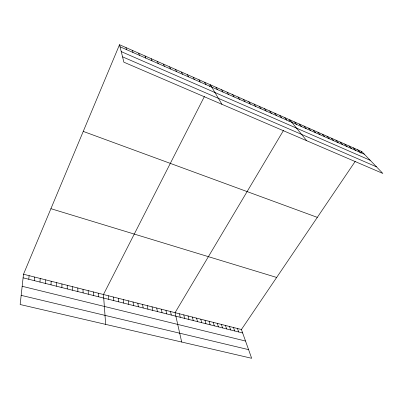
<?xml version="1.0" encoding="UTF-8"?>
<svg xmlns="http://www.w3.org/2000/svg" width="403" height="403" viewBox="0 0 403 403"><rect width="100%" height="100%" fill="white"/><g stroke="black" fill="none" stroke-linecap="round" stroke-linejoin="round"><path stroke-width="0.6" d="M67.246 288.921L67.271 285.329M61.876 287.571L61.946 283.979M56.46 286.211L56.576 282.614M51.01 284.845L51.171 281.244M45.514 283.465L45.72 279.863M39.973 282.075L40.229 278.468M34.391 280.669L34.693 277.062M28.769 279.259L29.117 275.652M119.515 44.718L123.887 62.193L382.85 173.441L361.834 151.609L119.515 44.718L23.495 274.226L20.15 304.517L251.658 358.282L241.422 329.503L355.234 161.361M204.422 96.468L103.465 294.507L105.677 324.38M209.515 86.474L210.371 84.796L221.952 104.322M283.485 130.456L175.073 312.673L181.693 342.031M288.896 121.363L289.802 119.837L306.728 140.743M360.786 153.155L361.834 151.609M21.163 295.354L248.586 349.638M22.165 286.286L245.523 341.034M23.097 277.833L242.651 332.964M23.495 274.226L241.422 329.503M50.914 208.689L276.654 277.45M83.245 131.408L317.317 217.373M122.547 56.843L376.488 166.832M121.238 51.609L370.196 160.298M120.029 46.773L364.337 154.208M357.587 149.74L360.065 152.334M353.31 147.851L355.758 150.44M349.003 145.951L351.421 148.531M344.661 144.037L347.054 146.611M340.283 142.103L342.646 144.672M335.87 140.158L338.208 142.717M331.427 138.199L333.729 140.753M326.949 136.224L329.221 138.768M322.435 134.229L324.677 136.768M317.881 132.224L320.093 134.753M313.297 130.199L315.473 132.723M308.673 128.159L310.819 130.673M304.013 126.104L306.124 128.612M299.313 124.033L301.394 126.527M294.578 121.943L296.623 124.431M284.82 117.641L286.79 120.109M279.793 115.424L281.727 117.883M274.725 113.188L276.619 115.636M269.617 110.931L271.471 113.369M264.459 108.659L266.272 111.087M259.26 106.362L261.033 108.78M254.016 104.05L255.749 106.457M248.727 101.717L250.414 104.11M243.392 99.365L245.034 101.747M238.007 96.987L239.609 99.36M232.576 94.594L234.133 96.952M227.101 92.176L228.607 94.524M221.574 89.738L223.035 92.07M215.998 87.28L217.413 89.597M204.694 82.293L206.014 84.585M198.966 79.769L200.236 82.046M193.188 77.22L194.402 79.482M187.355 74.646L188.518 76.892M181.471 72.051L182.579 74.278M175.532 69.432L176.585 71.643M169.537 66.787L170.534 68.984M163.487 64.117L164.429 66.299M157.382 61.422L158.263 63.588M151.216 58.707L152.042 60.853M144.994 55.962L145.76 58.087M237.473 328.5L238.682 331.966M233.503 327.493L234.682 330.964M138.713 53.191L139.418 55.302M229.503 326.48L230.662 329.951M225.479 325.458L226.612 328.934M221.428 324.43L222.532 327.911M217.353 323.397L218.431 326.883M132.375 50.395L133.015 52.486M213.247 322.355L214.3 325.846M209.117 321.307L210.144 324.803M204.961 320.254L205.958 323.75M125.973 47.569L126.552 49.64M200.775 319.191L201.742 322.692M196.563 318.123L197.505 321.629M192.322 317.045L193.233 320.556M188.05 315.962L188.936 319.473M183.753 314.874L184.609 318.39M179.426 313.776L180.252 317.297M170.529 311.519L171.295 315.045M165.96 310.36L166.691 313.892M161.356 309.192L162.051 312.728M156.717 308.018L157.382 311.554M152.047 306.834L152.682 310.37M147.347 305.64L147.941 309.182M142.612 304.436L143.171 307.983M137.841 303.227L138.365 306.779M133.035 302.008L133.524 305.565M128.194 300.779L128.648 304.341M123.318 299.545L123.736 303.106M118.411 298.301L118.789 301.862M113.465 297.046L113.807 300.613M108.483 295.782L108.785 299.348M98.408 293.228L98.634 296.799M93.315 291.933L93.501 295.51M88.181 290.634L88.328 294.215M83.013 289.324L83.114 292.905M77.804 287.999L77.865 291.586M72.56 286.669L72.575 290.261"/></g></svg>
